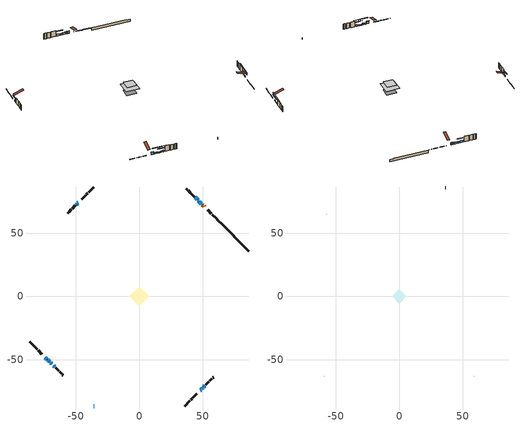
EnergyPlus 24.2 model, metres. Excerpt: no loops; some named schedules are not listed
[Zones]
conditioned space
 floor adiabatic (AdiabaticFloorConstruction): -7.82,0 0,7.82 7.82,0 0,-7.82 z3.26
 floor foundation (Slab1 construction): -5.56,0.26 -0.26,5.56 5.56,-0.26 0.26,-5.56 z-1.57
 wall outside (RimJoist1 construction): 35.81,-86.45 39.96,-82.3 / -86.45,-35.81 -82.3,-39.96 / -35.81,86.45 -39.96,82.3 / 63.58,58.69 59.42,62.84 z0.82:1.12
 wall outside (RimJoist2 construction): 40.62,-81.64 41.71,-80.55 / -81.64,-40.62 -80.55,-41.71 / -40.62,81.64 -41.71,80.55 / 58.77,63.5 57.68,64.59 z0.82:1.12
 wall outside (RimJoist3 construction): 42.37,-79.9 45.43,-76.83 / -79.9,-42.37 -76.83,-45.43 / -42.37,79.9 -45.43,76.83 / 57.02,65.25 53.95,68.31 z0.82:1.12
 wall outside (AdiabaticWallConstruction 1): 51.22,71.04 50.76,71.51 / 50.1,72.16 49.79,72.48 z0.82:2.85
 wall outside (AdiabaticWallConstruction): 49.13,73.13 47.51,74.76 z0.82:2.16; 48.17,-74.1 48.8,-73.46 / -48.17,74.1 -48.8,73.46 z0.82:1.98; -74.1,-48.17 -72.87,-49.39 z0.82:2.82; -72.22,-50.05 -71.61,-50.65 z0.82:1.67; -70.96,-51.31 -70.57,-51.7 z0.82:1.84; -35.81,-86.45 -35.4,-86.45 / 46.85,75.41 46.3,75.97 / -49.46,72.81 -49.69,72.57 z0.82:2.04; 49.46,-72.81 50.39,-71.88 / 51.04,-71.22 51.83,-70.43 / -69.91,-52.35 -69.12,-53.14 z0.82:1.33; -68.47,-53.8 -68.21,-54.06 z0.82:1.89; -67.55,-54.72 -66.77,-55.5 z0.82:2.15; 45.64,76.62 44.02,78.25 z0.82:2.34
 wall outside (Wall1 construction): 52.49,-69.78 55.03,-67.24 / -66.11,-56.15 -63.57,-58.69 / -50.35,71.91 -52.89,69.37 / 43.36,78.9 40.82,81.45 z0.82:5.7
 wall outside (Wall2 construction): 55.69,-66.58 57.33,-64.93 / -62.91,-59.35 -61.27,-61 / -53.55,68.72 -55.2,67.07 / 40.16,82.1 38.52,83.75 z0.82:5.7
 wall outside (Wall3 construction): 57.99,-64.27 58.63,-63.63 / -60.61,-61.66 -59.97,-62.3 / -55.85,66.41 -56.5,65.77 / 37.86,84.41 37.22,85.05 z0.82:5.7
 wall foundation (FoundationWall1 construction): 64.23,58.03,-1.57 64.23,58.03,0.82 84.23,38.03,0.82 84.23,38.03,0.25 86.45,35.81,0.25 86.45,35.81,-1.57
 window (WindowConstruction): 49.13,73.13 47.51,74.76 z0.82:2.16
 window (WindowConstruction 5): 48.17,-74.1 48.8,-73.46 z0.82:1.98
 window (WindowConstruction 6): -74.1,-48.17 -72.87,-49.39 z0.82:2.82
 window (WindowConstruction 7): -72.21,-50.05 -71.62,-50.65 z0.82:1.67
 window (WindowConstruction 8): -70.96,-51.31 -70.57,-51.7 z0.82:1.84
 window (WindowConstruction 10): -35.81,-86.45 -35.4,-86.45 z0.82:2.04
 window (WindowConstruction 11): 46.85,75.41 46.3,75.96 z0.82:2.04
 window (WindowConstruction 12): 49.46,-72.81 50.38,-71.88 z0.82:1.33
 window (WindowConstruction 13): 51.04,-71.22 51.83,-70.43 z0.82:1.33
 window (WindowConstruction 14): -69.91,-52.35 -69.12,-53.14 z0.82:1.33
 window (WindowConstruction 1): -48.17,74.1 -48.8,73.46 z0.82:1.98
 window (WindowConstruction 2): -68.46,-53.8 -68.21,-54.06 z0.82:1.89
 window (WindowConstruction 3): -67.55,-54.72 -66.77,-55.5 z0.82:2.15
 window (WindowConstruction 9): -49.46,72.81 -49.69,72.57 z0.82:2.04
 window (WindowConstruction 4): 45.64,76.62 44.02,78.25 z0.82:2.34
 door (Door): 51.22,71.05 50.76,71.5 z0.82:2.85
 door (Door 1): 50.1,72.16 49.79,72.48 z0.82:2.85
 ceiling adiabatic (AdiabaticFloorConstruction): 0,-7.82 7.82,0 0,7.82 -7.82,0 z3.26
attic - vented
 floor to conditioned space (Floor1 construction Reversed): -5.53,0 0,5.53 5.53,0 0,-5.53 z5.7
 wall outside (Wall4 construction): 59.29,-62.98 59.38,-62.88 / -59.31,-62.95 -59.22,-63.05 / -57.15,65.11 -57.24,65.02 / 36.56,85.71 36.47,85.8 z0.82:5.7
 roof outside (Roof1 construction): 47.51,-74.75,5.7 42.12,-69.37,8.24 40.7,-70.79,8.24 46.09,-76.17,5.7; -74.75,-47.51,5.7 -69.37,-42.12,8.24 -70.79,-40.7,8.24 -76.17,-46.09,5.7; -47.51,74.75,5.7 -42.12,69.37,8.24 -40.7,70.79,8.24 -46.09,76.17,5.7; 51.88,70.39,5.7 46.49,65,8.24 47.91,63.58,8.24 53.3,68.97,5.7
shading: 47.36,74.9 49.27,72.99 49.57,73.28 47.66,75.19 z2.36; 50.66,-71.6 46.31,-75.96 46.6,-76.25 50.95,-71.9 z4.61; -72.73,-49.54 -74.24,-48.02 -74.53,-48.32 -73.02,-49.83 z3.02; -71.47,-50.79 -72.36,-49.91 -72.65,-50.2 -71.76,-51.08 z1.87; -70.43,-51.84 -71.1,-51.16 -71.39,-51.46 -70.72,-52.13 z2.04; 53.96,-68.3 45.88,-76.39 46.17,-76.68 54.25,-68.59 z6.39; 55.41,-66.86 47.46,-74.8 47.75,-75.09 55.7,-67.15 z6.39; -65.54,-56.72 -73.49,-48.78 -73.78,-49.07 -65.84,-57.01 z6.39; -50.66,71.6 -46.31,75.96 -46.6,76.25 -50.95,71.9 z4.61; -66.35,-55.92 -70.32,-51.94 -70.62,-52.23 -66.64,-56.21 z4.52; -64.91,-57.36 -69.41,-52.86 -69.7,-53.15 -65.2,-57.65 z4.78; 42.16,80.11 47.5,74.76 47.79,75.05 42.45,80.4 z4.97
[Building]
Building 1: Terrain=Suburbs
[Site:Location]
Quebec Intl AP_QC: Latitude {deg}=46.8; Longitude {deg}=-71.38; Time Zone {hr}=-5; Elevation {m}=74; Keep Site Location Information=Yes
[Site:GroundTemperature:Shallow]
0.0108218, -2.24938, -2.43038, -1.3578, 2.94801, 7.23376, 10.9493, 13.303, 13.5029, 11.5886, 7.96783, 3.81355
[Site:WaterMainsTemperature]
Calculation Method=Schedule; Temperature Schedule=mains temperature schedule
[Material] Roughness=Rough; Thermal Absorptance=0.9
Name | Thickness {m} | Conductivity {W/m-K} | Density {kg/m3} | Specific Heat {J/kg-K} | Solar Absorptance | Visible Absorptance
asphalt or fiberglass shingles | 0.00635 | 0.162714 | 1121.4 | 1465.45 | 0.4 | 0.4
ceiling loosefill ins | 0.0846667 | 0.0480833 | 16.02 | 1046.75 | 0.7 | 0.7
ceiling stud and cavity | 0.1397 | 0.152278 | 65.682 | 1177.47 | 0.7 | 0.7
concrete 4.0 in. | 0.1016 | 1.803125 | 2242.8 | 837.4 | 0.7 | 0.7
concrete 8.0 in. | 0.2032 | 1.803125 | 2242.8 | 837.4 | 0.7 | 0.7
door material | 0.04445 | 0.0451087 | 512.64 | 1214.23 | 0.7 | 0.7
exterior vertical ins | 0.0542606 | 0.029427 | 32.04 | 1214.23 | 0.7 | 0.7
floor covering | 0.0127 | 0.0433444 | 54.468 | 1339.84 | 0.6 | 0.6
floor rigid ins; wall rigid ins 1 | 0.512978 | 0.029427 | 32.04 | 1214.23 | 0.7 | 0.7
floor stud and cavity | 0.1397 | 1.75129 | 37.0049 | 1207.88 | 0.7 | 0.7
furniture material conditioned space 1 | 0.1524 | 0.115458 | 640.8 | 1214.23 | 0.6 | 0.6
gypsum board | 0.0127 | 0.160291 | 801 | 837.4 | 0.6 | 0.6
gypsum board 1 | 0.0127 | 0.160291 | 801 | 837.4 | 0.7 | 0.7
osb sheathing 0.5 in. | 0.0127 | 0.115458 | 512.64 | 1214.23 | 0.7 | 0.7
osb sheathing 0.75 in. | 0.01905 | 0.115458 | 512.64 | 1214.23 | 0.7 | 0.7
osb sheathing 2.0 in. | 0.0508 | 0.115458 | 512.64 | 1214.23 | 0.7 | 0.7
rim joist rigid ins; wall rigid ins | 0.051816 | 0.029427 | 32.04 | 1214.23 | 0.7 | 0.7
rim joist stud and cavity | 0.0508 | 0.0406006 | 125.044 | 1163.47 | 0.6 | 0.6
rim joist stud and cavity 1 | 0.0508 | 0.0408305 | 125.044 | 1163.47 | 0.6 | 0.6
rim joist stud and cavity 2 | 0.0508 | 0.0403734 | 125.044 | 1163.47 | 0.6 | 0.6
wall stud and cavity | 0.1397 | 0.209893 | 139.0536 | 1170.24 | 0.7 | 0.7
wall stud and cavity 1 | 0.1397 | 0.213854 | 139.0536 | 1170.24 | 0.7 | 0.7
wall stud and cavity 2 | 0.1397 | 0.179096 | 139.0536 | 1170.24 | 0.7 | 0.7
wall stud and cavity 3 | 0.0889 | 6.1454 | 50.32683 | 1063.81 | 0.6 | 0.6
wall stud and cavity 4 | 0.0889 | 0.380278 | 52.3479 | 1209.89 | 0.7 | 0.7
wall stud and cavity 5 | 0.0889 | 0.391764 | 83.0341 | 1211.67 | 0.7 | 0.7
wood siding | 0.0254 | 0.102417 | 544.68 | 1172.36 | 0.4 | 0.4
wood siding 1 | 0.00254 | 0.102417 | 544.68 | 1172.36 | 0.4 | 0.4
wood siding 2; wood siding 3; wood siding 4 | 0.0254 | 0.102417 | 544.68 | 1172.36 | 0.7 | 0.7
[WindowMaterial:SimpleGlazingSystem]
Name | U-Factor {W/m2-K} | Solar Heat Gain Coefficient
WindowMaterial | 2.662982 | 0.6
WindowMaterial 1 | 2.66525 | 0.57
WindowMaterial 10 | 4.08305 | 0.67
WindowMaterial 11 | 2.67207 | 0.47
WindowMaterial 12 | 3.30914 | 0.6
WindowMaterial 2 | 2.6732 | 0.42
WindowMaterial 3 | 2.66866 | 0.52
WindowMaterial 4 | 2.66241 | 0.61
WindowMaterial 5 | 4.039897 | 0.68
WindowMaterial 6 | 2.66639 | 0.54
WindowMaterial 7 | 2.66866 | 0.5
WindowMaterial 8 | 4.42089 | 0.64
WindowMaterial 9 | 6.93965 | 0.69
[Construction]
AdiabaticFloorConstruction: floor stud and cavity, floor rigid ins, osb sheathing 0.75 in., floor covering
AdiabaticWallConstruction: wood siding 3, wall rigid ins 1, wall stud and cavity 4, gypsum board
AdiabaticWallConstruction 1: wood siding 4, wall rigid ins 1, wall stud and cavity 4, gypsum board
Door; Door 1: door material
Floor1 construction Reversed: gypsum board, ceiling stud and cavity, ceiling loosefill ins
FoundationWall1 construction: concrete 8.0 in., gypsum board 1
furniture construction conditioned space 1: furniture material conditioned space 1
PartitionWallConstruction: gypsum board, wall stud and cavity 5, gypsum board
RimJoist1 construction: wood siding 2, rim joist rigid ins, osb sheathing 2.0 in., rim joist stud and cavity
RimJoist2 construction: wood siding 2, rim joist rigid ins, osb sheathing 2.0 in., rim joist stud and cavity 1
RimJoist3 construction: wood siding 2, rim joist rigid ins, osb sheathing 2.0 in., rim joist stud and cavity 2
Roof1 construction: asphalt or fiberglass shingles
Slab1 construction: concrete 4.0 in.
Wall1 construction: wood siding, wall rigid ins, osb sheathing 0.5 in., wall stud and cavity, gypsum board
Wall2 construction: wood siding, wall rigid ins, osb sheathing 0.5 in., wall stud and cavity 1, gypsum board
Wall3 construction: wood siding, wall rigid ins, osb sheathing 0.5 in., wall stud and cavity 2, gypsum board
Wall4 construction: wood siding 1, wall stud and cavity 3
WindowConstruction: WindowMaterial
WindowConstruction 1; WindowConstruction 5: WindowMaterial 1
WindowConstruction 10: WindowMaterial 9
WindowConstruction 11: WindowMaterial 10
WindowConstruction 12: WindowMaterial 11
WindowConstruction 13; WindowConstruction 14: WindowMaterial 12
WindowConstruction 2: WindowMaterial 2
WindowConstruction 3: WindowMaterial 3
WindowConstruction 4: WindowMaterial 4
WindowConstruction 6: WindowMaterial 5
WindowConstruction 7: WindowMaterial 6
WindowConstruction 8: WindowMaterial 7
WindowConstruction 9: WindowMaterial 8
[Zone] Multiplier=1; Part of Total Floor Area=Yes
Name | Volume {m3}
attic - vented | 25.2272
conditioned space | 472.7
[Space]
Name | Zone | Volume {m3}
attic - vented 1 | attic - vented | 25.2272
conditioned space 1 | conditioned space | 472.7
[ZoneInfiltration:EffectiveLeakageArea]
infil attic - vented 1: Zone or Space=attic - vented 1; Schedule=Always On Discrete; Effective Air Leakage Area {cm2}=2259.32; Stack Coefficient=0.000515729; Wind Coefficient=1.53437e-05
[ZoneMixing]
whole house fan mix: Zone or Space=attic - vented; Schedule=Always On Continuous; Design Flow Rate Calculation Method=Flow/Zone; Design Flow Rate {m3/s}=0; Source Zone or Space=conditioned space
[SurfaceProperty:ExposedFoundationPerimeter]
Slab1: Exposed Perimeter Calculation Method=TotalExposedPerimeter; Total Exposed Perimeter {m}=31.426
[InternalMass] Zone or ZoneList=conditioned space; Space or SpaceList=conditioned space 1
Name | Construction | Surface Area {m2}
furniture mass conditioned space 1 | furniture construction conditioned space 1 | 73.5959
partition wall mass | PartitionWallConstruction | 183.99
[Lights]
interior lighting: Zone or ZoneList or Space or SpaceList=conditioned space 1; Schedule=interior lighting schedule; Design Level Calculation Method=LightingLevel; Lighting Level {W}=343.2; Return Air Fraction=0; Fraction Radiant=0.6; Fraction Visible=0.2; Fraction Replaceable=1
[People]
occupants: Zone or ZoneList or Space or SpaceList=conditioned space 1; Number of People Schedule=occupants schedule; Number of People Calculation Method=People; Number of People=3; Fraction Radiant=0.314171; Sensible Heat Fraction=0.56303; Activity Level Schedule=occupants activity schedule; Carbon Dioxide Generation Rate {m3/s-W}=0; Enable ASHRAE 55 Comfort Warnings=No; Mean Radiant Temperature Calculation Type=EnclosureAveraged
[ElectricEquipment] Zone or ZoneList or Space or SpaceList=conditioned space 1; Design Level Calculation Method=EquipmentLevel
Name | Schedule | Design Level {W} | Fraction Latent | Fraction Radiant | Fraction Lost
clothes dryer | clothes dryer schedule | 140.772 | 0.015 | 0.081 | 0.85
clothes washer | clothes washer schedule | 32.1985 | 0.03 | 0.162 | 0.7
cooking range | cooking range schedule | 215.147 | 0.08 | 0.432 | 0.2
dishwasher | dishwasher schedule | 66.8632 | 0.3 | 0.18 | 0.4
fridge | fridge schedule | 72.9452 | 0 | 0.6 | 0
mech vent bath fan 0 | mech vent bath fan 0 schedule | 50.2 | 0 | 0 | 1
mech vent house fan | mech vent house fan schedule | 19.9167 | 0 | 0 | 0.5
mech vent house fan cfis | mech vent house fan cfis schedule | 0 | 0 | 0 | 0
mech vent range fan 0 | mech vent range fan 0 schedule | 57 | 0 | 0 | 1
misc plug loads | misc plug loads schedule | 494.7 | 0.045 | 0.513 | 0.1
whole house fan | Always On Discrete | 0 | 0 | 0 | 1
[OtherEquipment] Zone or ZoneList or Space or SpaceList=conditioned space 1; Design Level Calculation Method=EquipmentLevel
Name | Fuel Type | Schedule | Design Level {W} | Fraction Latent | Fraction Radiant | Fraction Lost
clothes dryer 1 | Electricity | clothes dryer schedule | 0 | 0.015 | 0.081 | 0.85
cooking range 1 | Electricity | cooking range schedule | 0 | 0.08 | 0.432 | 0.2
general water use latent | None | general water use schedule | 62.594 | 1 | 0 | 0
general water use sensible | None | general water use schedule | -61.6891 | 0 | 0.6 | 0
mech vent house fan latent load | None | Always On Discrete | 0 | 1 | 0 | 0
mech vent house fan sensible load | None | Always On Discrete | 0 | 0 | 0 | 0
water heater energy adjustment1 | Electricity | Always On Discrete | 0.01 | 0 | 0 | 1
[ZoneInfiltration:DesignFlowRate] Zone or ZoneList or Space or SpaceList=conditioned space 1; Schedule=Always On Discrete; Design Flow Rate Calculation Method=Flow/Zone; Design Flow Rate {m3/s}=0
infil flow; natural vent flow; whole house fan flow
[Foundation:Kiva]
Foundation Kiva 1: Initial Indoor Air Temperature {C}=18; Wall Height Above Grade {m}=0.820003; Wall Depth Below Slab {m}=0.2032; Custom Block Material Name 1=exterior vertical ins; Custom Block Depth 1 {m}=2.39; Custom Block X Position 1 {m}=0.2159; Custom Block Z Position 1 {m}=0
[Foundation:Kiva:Settings]
Soil Conductivity {W/m-K}=0.849921; Soil Density {kg/m3}=1842.3; Soil Specific Heat {J/kg-K}=418.7; Ground Solar Absorptivity=0.9; Ground Thermal Absorptivity=0.9; Ground Surface Roughness {m}=0.03; Far-Field Width {m}=40; Deep-Ground Boundary Condition=ZeroFlux; Deep-Ground Depth {m}=40; Minimum Cell Dimension {m}=0.2; Maximum Cell Growth Coefficient=3; Simulation Timestep=Timestep
[Exterior:Lights]
exterior lighting: Schedule=exterior lighting schedule; Design Level {W}=75.6
[Schedule:Constant]
Name | Hourly Value
Always On Continuous; mech vent house fan schedule; mech vent house fan cfis schedule; Always On Discrete | 1
occupants activity schedule | 117.228
fridge schedule | 0
[Schedule:Week:Daily]
interior lighting schedule Week Rule - Jan1-Jan27: interior lighting schedule day, interior lighting schedule day, interior lighting schedule day, interior lighting schedule day, interior lighting schedule day, interior lighting schedule day, interior lighting schedule day, interior lighting schedule default day, interior lighting schedule default day, interior lighting schedule default day, interior lighting schedule default day, interior lighting schedule default day
interior lighting schedule Week Rule - Jan28-Feb3: interior lighting schedule day, interior lighting schedule day, interior lighting schedule day, interior lighting schedule day, interior lighting schedule day 1, interior lighting schedule day 1, interior lighting schedule day 1, interior lighting schedule default day, interior lighting schedule default day, interior lighting schedule default day, interior lighting schedule default day, interior lighting schedule default day
interior lighting schedule Week Rule - Feb4-Feb24: interior lighting schedule day 1, interior lighting schedule day 1, interior lighting schedule day 1, interior lighting schedule day 1, interior lighting schedule day 1, interior lighting schedule day 1, interior lighting schedule day 1, interior lighting schedule default day, interior lighting schedule default day, interior lighting schedule default day, interior lighting schedule default day, interior lighting schedule default day
interior lighting schedule Week Rule - Feb25-Mar3: interior lighting schedule day 1, interior lighting schedule day 1, interior lighting schedule day 1, interior lighting schedule day 1, interior lighting schedule day 2, interior lighting schedule day 2, interior lighting schedule day 2, interior lighting schedule default day, interior lighting schedule default day, interior lighting schedule default day, interior lighting schedule default day, interior lighting schedule default day
interior lighting schedule Week Rule - Mar4-Mar31: interior lighting schedule day 2, interior lighting schedule day 2, interior lighting schedule day 2, interior lighting schedule day 2, interior lighting schedule day 2, interior lighting schedule day 2, interior lighting schedule day 2, interior lighting schedule default day, interior lighting schedule default day, interior lighting schedule default day, interior lighting schedule default day, interior lighting schedule default day
interior lighting schedule Week Rule - Apr1-Apr28: interior lighting schedule day 3, interior lighting schedule day 3, interior lighting schedule day 3, interior lighting schedule day 3, interior lighting schedule day 3, interior lighting schedule day 3, interior lighting schedule day 3, interior lighting schedule default day, interior lighting schedule default day, interior lighting schedule default day, interior lighting schedule default day, interior lighting schedule default day
interior lighting schedule Week Rule - Apr29-May5: interior lighting schedule day 3, interior lighting schedule day 3, interior lighting schedule day 4, interior lighting schedule day 4, interior lighting schedule day 4, interior lighting schedule day 4, interior lighting schedule day 4, interior lighting schedule default day, interior lighting schedule default day, interior lighting schedule default day, interior lighting schedule default day, interior lighting schedule default day
interior lighting schedule Week Rule - May6-May26: interior lighting schedule day 4, interior lighting schedule day 4, interior lighting schedule day 4, interior lighting schedule day 4, interior lighting schedule day 4, interior lighting schedule day 4, interior lighting schedule day 4, interior lighting schedule default day, interior lighting schedule default day, interior lighting schedule default day, interior lighting schedule default day, interior lighting schedule default day
interior lighting schedule Week Rule - May27-Jun2: interior lighting schedule day 4, interior lighting schedule day 4, interior lighting schedule day 4, interior lighting schedule day 4, interior lighting schedule day 4, interior lighting schedule day 5, interior lighting schedule day 5, interior lighting schedule default day, interior lighting schedule default day, interior lighting schedule default day, interior lighting schedule default day, interior lighting schedule default day
interior lighting schedule Week Rule - Jun3-Jun30: interior lighting schedule day 5, interior lighting schedule day 5, interior lighting schedule day 5, interior lighting schedule day 5, interior lighting schedule day 5, interior lighting schedule day 5, interior lighting schedule day 5, interior lighting schedule default day, interior lighting schedule default day, interior lighting schedule default day, interior lighting schedule default day, interior lighting schedule default day
interior lighting schedule Week Rule - Jul1-Jul28: interior lighting schedule day 6, interior lighting schedule day 6, interior lighting schedule day 6, interior lighting schedule day 6, interior lighting schedule day 6, interior lighting schedule day 6, interior lighting schedule day 6, interior lighting schedule default day, interior lighting schedule default day, interior lighting schedule default day, interior lighting schedule default day, interior lighting schedule default day
interior lighting schedule Week Rule - Jul29-Aug4: interior lighting schedule day 6, interior lighting schedule day 6, interior lighting schedule day 6, interior lighting schedule day 7, interior lighting schedule day 7, interior lighting schedule day 7, interior lighting schedule day 7, interior lighting schedule default day, interior lighting schedule default day, interior lighting schedule default day, interior lighting schedule default day, interior lighting schedule default day
interior lighting schedule Week Rule - Aug5-Aug25: interior lighting schedule day 7, interior lighting schedule day 7, interior lighting schedule day 7, interior lighting schedule day 7, interior lighting schedule day 7, interior lighting schedule day 7, interior lighting schedule day 7, interior lighting schedule default day, interior lighting schedule default day, interior lighting schedule default day, interior lighting schedule default day, interior lighting schedule default day
interior lighting schedule Week Rule - Aug26-Sep1: interior lighting schedule day 7, interior lighting schedule day 7, interior lighting schedule day 7, interior lighting schedule day 7, interior lighting schedule day 7, interior lighting schedule day 7, interior lighting schedule day 8, interior lighting schedule default day, interior lighting schedule default day, interior lighting schedule default day, interior lighting schedule default day, interior lighting schedule default day
interior lighting schedule Week Rule - Sep2-Sep29: interior lighting schedule day 8, interior lighting schedule day 8, interior lighting schedule day 8, interior lighting schedule day 8, interior lighting schedule day 8, interior lighting schedule day 8, interior lighting schedule day 8, interior lighting schedule default day, interior lighting schedule default day, interior lighting schedule default day, interior lighting schedule default day, interior lighting schedule default day
interior lighting schedule Week Rule - Sep30-Oct6: interior lighting schedule day 8, interior lighting schedule day 9, interior lighting schedule day 9, interior lighting schedule day 9, interior lighting schedule day 9, interior lighting schedule day 9, interior lighting schedule day 9, interior lighting schedule default day, interior lighting schedule default day, interior lighting schedule default day, interior lighting schedule default day, interior lighting schedule default day
interior lighting schedule Week Rule - Oct7-Oct27: interior lighting schedule day 9, interior lighting schedule day 9, interior lighting schedule day 9, interior lighting schedule day 9, interior lighting schedule day 9, interior lighting schedule day 9, interior lighting schedule day 9, interior lighting schedule default day, interior lighting schedule default day, interior lighting schedule default day, interior lighting schedule default day, interior lighting schedule default day
interior lighting schedule Week Rule - Oct28-Nov3: interior lighting schedule day 9, interior lighting schedule day 9, interior lighting schedule day 9, interior lighting schedule day 9, interior lighting schedule day 10, interior lighting schedule day 10, interior lighting schedule day 10, interior lighting schedule default day, interior lighting schedule default day, interior lighting schedule default day, interior lighting schedule default day, interior lighting schedule default day
interior lighting schedule Week Rule - Nov4-Nov24: interior lighting schedule day 10, interior lighting schedule day 10, interior lighting schedule day 10, interior lighting schedule day 10, interior lighting schedule day 10, interior lighting schedule day 10, interior lighting schedule day 10, interior lighting schedule default day, interior lighting schedule default day, interior lighting schedule default day, interior lighting schedule default day, interior lighting schedule default day
interior lighting schedule Week Rule - Nov25-Dec1: interior lighting schedule day 10, interior lighting schedule day 10, interior lighting schedule day 10, interior lighting schedule day 10, interior lighting schedule day 10, interior lighting schedule day 10, interior lighting schedule day 11, interior lighting schedule default day, interior lighting schedule default day, interior lighting schedule default day, interior lighting schedule default day, interior lighting schedule default day
interior lighting schedule Week Rule - Dec2-Dec31: interior lighting schedule day 11, interior lighting schedule day 11, interior lighting schedule day 11, interior lighting schedule day 11, interior lighting schedule day 11, interior lighting schedule day 11, interior lighting schedule day 11, interior lighting schedule default day, interior lighting schedule default day, interior lighting schedule default day, interior lighting schedule default day, interior lighting schedule default day
occupants schedule Week Rule - Jan1-Dec31: occupants schedule day, occupants schedule day, occupants schedule day, occupants schedule day, occupants schedule day, occupants schedule day, occupants schedule day, occupants schedule default day, occupants schedule default day, occupants schedule default day, occupants schedule default day, occupants schedule default day
clothes dryer schedule Week Rule - Jan1-Dec31: clothes dryer schedule day, clothes dryer schedule day, clothes dryer schedule day, clothes dryer schedule day, clothes dryer schedule day, clothes dryer schedule day, clothes dryer schedule day, clothes dryer schedule default day, clothes dryer schedule default day, clothes dryer schedule default day, clothes dryer schedule default day, clothes dryer schedule default day
clothes washer schedule Week Rule - Jan1-Dec31: clothes washer schedule day, clothes washer schedule day, clothes washer schedule day, clothes washer schedule day, clothes washer schedule day, clothes washer schedule day, clothes washer schedule day, clothes washer schedule default day, clothes washer schedule default day, clothes washer schedule default day, clothes washer schedule default day, clothes washer schedule default day
cooking range schedule Week Rule - Jan1-Dec31: cooking range schedule day, cooking range schedule day, cooking range schedule day, cooking range schedule day, cooking range schedule day, cooking range schedule day, cooking range schedule day, cooking range schedule default day, cooking range schedule default day, cooking range schedule default day, cooking range schedule default day, cooking range schedule default day
dishwasher schedule Week Rule - Jan1-Dec31: dishwasher schedule day, dishwasher schedule day, dishwasher schedule day, dishwasher schedule day, dishwasher schedule day, dishwasher schedule day, dishwasher schedule day, dishwasher schedule default day, dishwasher schedule default day, dishwasher schedule default day, dishwasher schedule default day, dishwasher schedule default day
mech vent bath fan 0 schedule Week Rule - Jan1-Dec31: mech vent bath fan 0 schedule day, mech vent bath fan 0 schedule day, mech vent bath fan 0 schedule day, mech vent bath fan 0 schedule day, mech vent bath fan 0 schedule day, mech vent bath fan 0 schedule day, mech vent bath fan 0 schedule day, mech vent bath fan 0 schedule default day, mech vent bath fan 0 schedule default day, mech vent bath fan 0 schedule default day, mech vent bath fan 0 schedule default day, mech vent bath fan 0 schedule default day
mech vent range fan 0 schedule Week Rule - Jan1-Dec31: mech vent range fan 0 schedule day, mech vent range fan 0 schedule day, mech vent range fan 0 schedule day, mech vent range fan 0 schedule day, mech vent range fan 0 schedule day, mech vent range fan 0 schedule day, mech vent range fan 0 schedule day, mech vent range fan 0 schedule default day, mech vent range fan 0 schedule default day, mech vent range fan 0 schedule default day, mech vent range fan 0 schedule default day, mech vent range fan 0 schedule default day
misc plug loads schedule Week Rule - Jan1-Dec31: misc plug loads schedule day, misc plug loads schedule day, misc plug loads schedule day, misc plug loads schedule day, misc plug loads schedule day, misc plug loads schedule day, misc plug loads schedule day, misc plug loads schedule default day, misc plug loads schedule default day, misc plug loads schedule default day, misc plug loads schedule default day, misc plug loads schedule default day
general water use schedule Week Rule - Jan1-Dec31: general water use schedule day, general water use schedule day, general water use schedule day, general water use schedule day, general water use schedule day, general water use schedule day, general water use schedule day, general water use schedule default day, general water use schedule default day, general water use schedule default day, general water use schedule default day, general water use schedule default day
exterior lighting schedule Week Rule - Jan1-Jan27: exterior lighting schedule day, exterior lighting schedule day, exterior lighting schedule day, exterior lighting schedule day, exterior lighting schedule day, exterior lighting schedule day, exterior lighting schedule day, exterior lighting schedule default day, exterior lighting schedule default day, exterior lighting schedule default day, exterior lighting schedule default day, exterior lighting schedule default day
exterior lighting schedule Week Rule - Jan28-Feb3: exterior lighting schedule day, exterior lighting schedule day, exterior lighting schedule day, exterior lighting schedule day, exterior lighting schedule day 1, exterior lighting schedule day 1, exterior lighting schedule day 1, exterior lighting schedule default day, exterior lighting schedule default day, exterior lighting schedule default day, exterior lighting schedule default day, exterior lighting schedule default day
exterior lighting schedule Week Rule - Feb4-Feb24: exterior lighting schedule day 1, exterior lighting schedule day 1, exterior lighting schedule day 1, exterior lighting schedule day 1, exterior lighting schedule day 1, exterior lighting schedule day 1, exterior lighting schedule day 1, exterior lighting schedule default day, exterior lighting schedule default day, exterior lighting schedule default day, exterior lighting schedule default day, exterior lighting schedule default day
exterior lighting schedule Week Rule - Feb25-Mar3: exterior lighting schedule day 1, exterior lighting schedule day 1, exterior lighting schedule day 1, exterior lighting schedule day 1, exterior lighting schedule day 2, exterior lighting schedule day 2, exterior lighting schedule day 2, exterior lighting schedule default day, exterior lighting schedule default day, exterior lighting schedule default day, exterior lighting schedule default day, exterior lighting schedule default day
exterior lighting schedule Week Rule - Mar4-Mar31: exterior lighting schedule day 2, exterior lighting schedule day 2, exterior lighting schedule day 2, exterior lighting schedule day 2, exterior lighting schedule day 2, exterior lighting schedule day 2, exterior lighting schedule day 2, exterior lighting schedule default day, exterior lighting schedule default day, exterior lighting schedule default day, exterior lighting schedule default day, exterior lighting schedule default day
exterior lighting schedule Week Rule - Apr1-Apr28: exterior lighting schedule day 3, exterior lighting schedule day 3, exterior lighting schedule day 3, exterior lighting schedule day 3, exterior lighting schedule day 3, exterior lighting schedule day 3, exterior lighting schedule day 3, exterior lighting schedule default day, exterior lighting schedule default day, exterior lighting schedule default day, exterior lighting schedule default day, exterior lighting schedule default day
exterior lighting schedule Week Rule - Apr29-May5: exterior lighting schedule day 3, exterior lighting schedule day 3, exterior lighting schedule day 4, exterior lighting schedule day 4, exterior lighting schedule day 4, exterior lighting schedule day 4, exterior lighting schedule day 4, exterior lighting schedule default day, exterior lighting schedule default day, exterior lighting schedule default day, exterior lighting schedule default day, exterior lighting schedule default day
exterior lighting schedule Week Rule - May6-May26: exterior lighting schedule day 4, exterior lighting schedule day 4, exterior lighting schedule day 4, exterior lighting schedule day 4, exterior lighting schedule day 4, exterior lighting schedule day 4, exterior lighting schedule day 4, exterior lighting schedule default day, exterior lighting schedule default day, exterior lighting schedule default day, exterior lighting schedule default day, exterior lighting schedule default day
exterior lighting schedule Week Rule - May27-Jun2: exterior lighting schedule day 4, exterior lighting schedule day 4, exterior lighting schedule day 4, exterior lighting schedule day 4, exterior lighting schedule day 4, exterior lighting schedule day 5, exterior lighting schedule day 5, exterior lighting schedule default day, exterior lighting schedule default day, exterior lighting schedule default day, exterior lighting schedule default day, exterior lighting schedule default day
exterior lighting schedule Week Rule - Jun3-Jun30: exterior lighting schedule day 5, exterior lighting schedule day 5, exterior lighting schedule day 5, exterior lighting schedule day 5, exterior lighting schedule day 5, exterior lighting schedule day 5, exterior lighting schedule day 5, exterior lighting schedule default day, exterior lighting schedule default day, exterior lighting schedule default day, exterior lighting schedule default day, exterior lighting schedule default day
exterior lighting schedule Week Rule - Jul1-Jul28: exterior lighting schedule day 6, exterior lighting schedule day 6, exterior lighting schedule day 6, exterior lighting schedule day 6, exterior lighting schedule day 6, exterior lighting schedule day 6, exterior lighting schedule day 6, exterior lighting schedule default day, exterior lighting schedule default day, exterior lighting schedule default day, exterior lighting schedule default day, exterior lighting schedule default day
exterior lighting schedule Week Rule - Jul29-Aug4: exterior lighting schedule day 6, exterior lighting schedule day 6, exterior lighting schedule day 6, exterior lighting schedule day 7, exterior lighting schedule day 7, exterior lighting schedule day 7, exterior lighting schedule day 7, exterior lighting schedule default day, exterior lighting schedule default day, exterior lighting schedule default day, exterior lighting schedule default day, exterior lighting schedule default day
exterior lighting schedule Week Rule - Aug5-Aug25: exterior lighting schedule day 7, exterior lighting schedule day 7, exterior lighting schedule day 7, exterior lighting schedule day 7, exterior lighting schedule day 7, exterior lighting schedule day 7, exterior lighting schedule day 7, exterior lighting schedule default day, exterior lighting schedule default day, exterior lighting schedule default day, exterior lighting schedule default day, exterior lighting schedule default day
exterior lighting schedule Week Rule - Aug26-Sep1: exterior lighting schedule day 7, exterior lighting schedule day 7, exterior lighting schedule day 7, exterior lighting schedule day 7, exterior lighting schedule day 7, exterior lighting schedule day 7, exterior lighting schedule day 8, exterior lighting schedule default day, exterior lighting schedule default day, exterior lighting schedule default day, exterior lighting schedule default day, exterior lighting schedule default day
[Schedule:Year]
interior lighting schedule: interior lighting schedule Week Rule - Jan1-Jan27, 1, 1, 1, 27, interior lighting schedule Week Rule - Jan28-Feb3, 1, 28, 2, 3, interior lighting schedule Week Rule - Feb4-Feb24, 2, 4, 2, 24, interior lighting schedule Week Rule - Feb25-Mar3, 2, 25, 3, 3, interior lighting schedule Week Rule - Mar4-Mar31, 3, 4, 3, 31, interior lighting schedule Week Rule - Apr1-Apr28, 4, 1, 4, 28, interior lighting schedule Week Rule - Apr29-May5, 4, 29, 5, 5, interior lighting schedule Week Rule - May6-May26, 5, 6, 5, 26, interior lighting schedule Week Rule - May27-Jun2, 5, 27, 6, 2, interior lighting schedule Week Rule - Jun3-Jun30, 6, 3, 6, 30, interior lighting schedule Week Rule - Jul1-Jul28, 7, 1, 7, 28, interior lighting schedule Week Rule - Jul29-Aug4, 7, 29, 8, 4, interior lighting schedule Week Rule - Aug5-Aug25, 8, 5, 8, 25, interior lighting schedule Week Rule - Aug26-Sep1, 8, 26, 9, 1, interior lighting schedule Week Rule - Sep2-Sep29, 9, 2, 9, 29, interior lighting schedule Week Rule - Sep30-Oct6, 9, 30, 10, 6, interior lighting schedule Week Rule - Oct7-Oct27, 10, 7, 10, 27, interior lighting schedule Week Rule - Oct28-Nov3, 10, 28, 11, 3, interior lighting schedule Week Rule - Nov4-Nov24, 11, 4, 11, 24, interior lighting schedule Week Rule - Nov25-Dec1, 11, 25, 12, 1, interior lighting schedule Week Rule - Dec2-Dec31, 12, 2, 12, 31
occupants schedule: occupants schedule Week Rule - Jan1-Dec31, 1, 1, 12, 31
clothes dryer schedule: clothes dryer schedule Week Rule - Jan1-Dec31, 1, 1, 12, 31
clothes washer schedule: clothes washer schedule Week Rule - Jan1-Dec31, 1, 1, 12, 31
cooking range schedule: cooking range schedule Week Rule - Jan1-Dec31, 1, 1, 12, 31
dishwasher schedule: dishwasher schedule Week Rule - Jan1-Dec31, 1, 1, 12, 31
mech vent bath fan 0 schedule: mech vent bath fan 0 schedule Week Rule - Jan1-Dec31, 1, 1, 12, 31
mech vent range fan 0 schedule: mech vent range fan 0 schedule Week Rule - Jan1-Dec31, 1, 1, 12, 31
misc plug loads schedule: misc plug loads schedule Week Rule - Jan1-Dec31, 1, 1, 12, 31
general water use schedule: general water use schedule Week Rule - Jan1-Dec31, 1, 1, 12, 31
exterior lighting schedule: exterior lighting schedule Week Rule - Jan1-Jan27, 1, 1, 1, 27, exterior lighting schedule Week Rule - Jan28-Feb3, 1, 28, 2, 3, exterior lighting schedule Week Rule - Feb4-Feb24, 2, 4, 2, 24, exterior lighting schedule Week Rule - Feb25-Mar3, 2, 25, 3, 3, exterior lighting schedule Week Rule - Mar4-Mar31, 3, 4, 3, 31, exterior lighting schedule Week Rule - Apr1-Apr28, 4, 1, 4, 28, exterior lighting schedule Week Rule - Apr29-May5, 4, 29, 5, 5, exterior lighting schedule Week Rule - May6-May26, 5, 6, 5, 26, exterior lighting schedule Week Rule - May27-Jun2, 5, 27, 6, 2, exterior lighting schedule Week Rule - Jun3-Jun30, 6, 3, 6, 30, exterior lighting schedule Week Rule - Jul1-Jul28, 7, 1, 7, 28, exterior lighting schedule Week Rule - Jul29-Aug4, 7, 29, 8, 4, exterior lighting schedule Week Rule - Aug5-Aug25, 8, 5, 8, 25, exterior lighting schedule Week Rule - Aug26-Sep1, 8, 26, 9, 1, exterior lighting schedule Week Rule - Sep2-Sep29, 9, 2, 9, 29, exterior lighting schedule Week Rule - Sep30-Oct6, 9, 30, 10, 6, exterior lighting schedule Week Rule - Oct7-Oct27, 10, 7, 10, 27, exterior lighting schedule Week Rule - Oct28-Nov3, 10, 28, 11, 3, exterior lighting schedule Week Rule - Nov4-Nov24, 11, 4, 11, 24, exterior lighting schedule Week Rule - Nov25-Dec1, 11, 25, 12, 1, exterior lighting schedule Week Rule - Dec2-Dec31, 12, 2, 12, 31
[Schedule:Compact]
mains temperature schedule: Through: 01/01, For: AllDays, Until: 24:00, 5.175, Through: 01/02, For: AllDays, Until: 24:00, 5.10167, Through: 01/03, For: AllDays, Until: 24:00, 5.02889, Through: 01/04, For: AllDays, Until: 24:00, 4.95778, Through: 01/05, For: AllDays, Until: 24:00, 4.88778, Through: 01/06, For: AllDays, Until: 24:00, 4.81833, Through: 01/07, For: AllDays, Until: 24:00, 4.75056, Through: 01/08, For: AllDays, Until: 24:00, 4.68389, Through: 01/09, For: AllDays, Until: 24:00, 4.61833, Through: 01/10, For: AllDays, Until: 24:00, 4.55389, Through: 01/11, For: AllDays, Until: 24:00, 4.49056, Through: 01/12, For: AllDays, Until: 24:00, 4.42889, Through: 01/13, For: AllDays, Until: 24:00, 4.36778, Through: 01/14, For: AllDays, Until: 24:00, 4.30889, Through: 01/15, For: AllDays, Until: 24:00, 4.25056, Through: 01/16, For: AllDays, Until: 24:00, 4.19389, Through: 01/17, For: AllDays, Until: 24:00, 4.13833, Through: 01/18, For: AllDays, Until: 24:00, 4.08444, Through: 01/19, For: AllDays, Until: 24:00, 4.03167, Through: 01/20, For: AllDays, Until: 24:00, 3.98056, Through: 01/21, For: AllDays, Until: 24:00, 3.93056, Through: 01/22, For: AllDays, Until: 24:00, 3.88222, Through: 01/23, For: AllDays, Until: 24:00, 3.835, Through: 01/24, For: AllDays, Until: 24:00, 3.78944, Through: 01/25, For: AllDays, Until: 24:00, 3.74556, Through: 01/26, For: AllDays, Until: 24:00, 3.70278, Through: 01/27, For: AllDays, Until: 24:00, 3.66167, Through: 01/28, For: AllDays, Until: 24:00, 3.62167, Through: 01/29, For: AllDays, Until: 24:00, 3.58389, Through: 01/30, For: AllDays, Until: 24:00, 3.54722, Through: 01/31, For: AllDays, Until: 24:00, 3.51167, Through: 02/01, For: AllDays, Until: 24:00, 3.47833, Through: 02/02, For: AllDays, Until: 24:00, 3.44611, Through: 02/03, For: AllDays, Until: 24:00, 3.41556, Through: 02/04, For: AllDays, Until: 24:00, 3.38667, Through: 02/05, For: AllDays, Until: 24:00, 3.35944, Through: 02/06, For: AllDays, Until: 24:00, 3.33389, Through: 02/07, For: AllDays, Until: 24:00, 3.30944, Through: 02/08, For: AllDays, Until: 24:00, 3.28667, Through: 02/09, For: AllDays, Until: 24:00, 3.26611, Through: 02/10, For: AllDays, Until: 24:00, 3.24667, Through: 02/11, For: AllDays, Until: 24:00, 3.22889, Through: 02/12, For: AllDays, Until: 24:00, 3.21278, Through: 02/13, For: AllDays, Until: 24:00, 3.19833, Through: 02/14, For: AllDays, Until: 24:00, 3.18556, Through: 02/15, For: AllDays, Until: 24:00, 3.17389, Through: 02/16, For: AllDays, Until: 24:00, 3.16444, Through: 02/17, For: AllDays, Until: 24:00, 3.15667, Through: 02/18, For: AllDays, Until: 24:00, 3.15056, Through: 02/19, For: AllDays, Until: 24:00, 3.14556, Through: 02/20, For: AllDays, Until: 24:00, 3.14278, Through: 02/21, For: AllDays, Until: 24:00, 3.14111, Through: 02/22, For: AllDays, Until: 24:00, 3.14167, Through: 02/23, For: AllDays, Until: 24:00, 3.14333, Through: 02/24, For: AllDays, Until: 24:00, 3.14722, Through: 02/25, For: AllDays, Until: 24:00, 3.15222, Through: 02/26, For: AllDays, Until: 24:00, 3.15944, Through: 02/27, For: AllDays, Until: 24:00, 3.16778, Through: 02/28, For: AllDays, Until: 24:00, 3.17778, Through: 03/01, For: AllDays, Until: 24:00, 3.18944, Through: 03/02, For: AllDays, Until: 24:00, 3.20333, Through: 03/03, For: AllDays, Until: 24:00, 3.21833, Through: 03/04, For: AllDays, Until: 24:00, 3.235, Through: 03/05, For: AllDays, Until: 24:00, 3.25333, Through: 03/06, For: AllDays, Until: 24:00, 3.27333, Through: 03/07, For: AllDays, Until: 24:00, 3.29444, Through: 03/08, For: AllDays, Until: 24:00, 3.31778, Through: 03/09, For: AllDays, Until: 24:00, 3.34222, Through: 03/10, For: AllDays, Until: 24:00, 3.36889, Through: 03/11, For: AllDays, Until: 24:00, 3.39667, Through: 03/12, For: AllDays, Until: 24:00, 3.42611, Through: 03/13, For: AllDays, Until: 24:00, 3.45722, Through: 03/14, For: AllDays, Until: 24:00, 3.49, Through: 03/15, For: AllDays, Until: 24:00, 3.52389, Through: 03/16, For: AllDays, Until: 24:00, 3.55944, Through: 03/17, For: AllDays, Until: 24:00, 3.59667, Through: 03/18, For: AllDays, Until: 24:00, 3.63556, Through: 03/19, For: AllDays, Until: 24:00, 3.67556, Through: 03/20, For: AllDays, Until: 24:00, 3.71722, Through: 03/21, For: AllDays, Until: 24:00, 3.76056, Through: 03/22, For: AllDays, Until: 24:00, 3.80556, Through: 03/23, For: AllDays, Until: 24:00, 3.85111, Through: 03/24, For: AllDays, Until: 24:00, 3.89889, Through: 03/25, For: AllDays, Until: 24:00, 3.94778, Through: 03/26, For: AllDays, Until: 24:00, 3.99833, Through: 03/27, For: AllDays, Until: 24:00, 4.05, Through: 03/28, For: AllDays, Until: 24:00, 4.10333, Through: 03/29, For: AllDays, Until: 24:00, 4.15778, Through: 03/30, For: AllDays, Until: 24:00, 4.21333, Through: 03/31, For: AllDays, Until: 24:00, 4.27056, Through: 04/01, For: AllDays, Until: 24:00, 4.32944, Through: 04/02, For: AllDays, Until: 24:00, 4.38889, Through: 04/03, For: AllDays, Until: 24:00, 4.45, Through: 04/04, For: AllDays, Until: 24:00, 4.51222, Through: 04/05, For: AllDays, Until: 24:00, 4.57611, Through: 04/06, For: AllDays, Until: 24:00, 4.64056, Through: 04/07, For: AllDays, Until: 24:00, 4.70667, Through: 04/08, For: AllDays, Until: 24:00, 4.77389, Through: 04/09, For: AllDays, Until: 24:00, 4.84222, Through: 04/10, For: AllDays, Until: 24:00, 4.91167, Through: 04/11, For: AllDays, Until: 24:00, 4.98278, Through: 04/12, For: AllDays, Until: 24:00, 5.05444, Through: 04/13, For: AllDays, Until: 24:00, 5.12722, Through: 04/14, For: AllDays, Until: 24:00, 5.20111, Through: 04/15, For: AllDays, Until: 24:00, 5.27611, Through: 04/16, For: AllDays, Until: 24:00, 5.35167, Through: 04/17, For: AllDays, Until: 24:00, 5.42889, Through: 04/18, For: AllDays, Until: 24:00, 5.50667, Through: 04/19, For: AllDays, Until: 24:00, 5.58556, Through: 04/20, For: AllDays, Until: 24:00, 5.665, Through: 04/21, For: AllDays, Until: 24:00, 5.74611, Through: 04/22, For: AllDays, Until: 24:00, 5.82722, Through: 04/23, For: AllDays, Until: 24:00, 5.91, Through: 04/24, For: AllDays, Until: 24:00, 5.99278, Through: 04/25, For: AllDays, Until: 24:00, 6.07722, Through: 04/26, For: AllDays, Until: 24:00, 6.16167, Through: 04/27, For: AllDays, Until: 24:00, 6.24722, Through: 04/28, For: AllDays, Until: 24:00, 6.33389, Through: 04/29, For: AllDays, Until: 24:00, 6.42056, Through: 04/30, For: AllDays, Until: 24:00, 6.50833, Through: 05/01, For: AllDays, Until: 24:00, 6.59667, Through: 05/02, For: AllDays, Until: 24:00, 6.68556, Through: 05/03, For: AllDays, Until: 24:00, 6.775, Through: 05/04, For: AllDays, Until: 24:00, 6.86556, Through: 05/05, For: AllDays, Until: 24:00, 6.95611, Through: 05/06, For: AllDays, Until: 24:00, 7.04722, Through: 05/07, For: AllDays, Until: 24:00, 7.13889, Through: 05/08, For: AllDays, Until: 24:00, 7.23111, Through: 05/09, For: AllDays, Until: 24:00, 7.32333, Through: 05/10, For: AllDays, Until: 24:00, 7.41667, Through: 05/11, For: AllDays, Until: 24:00, 7.51, Through: 05/12, For: AllDays, Until: 24:00, 7.60389, Through: 05/13, For: AllDays, Until: 24:00, 7.69778, Through: 05/14, For: AllDays, Until: 24:00, 7.79222, Through: 05/15, For: AllDays, Until: 24:00, 7.88667, Through: 05/16, For: AllDays, Until: 24:00, 7.98167, Through: 05/17, For: AllDays, Until: 24:00, 8.07667, Through: 05/18, For: AllDays, Until: 24:00, 8.17167, Through: 05/19, For: AllDays, Until: 24:00, 8.26722, Through: 05/20, For: AllDays, Until: 24:00, 8.36278, Through: 05/21, For: AllDays, Until: 24:00, 8.45833, Through: 05/22, For: AllDays, Until: 24:00, 8.55444, Through: 05/23, For: AllDays, Until: 24:00, 8.65, Through: 05/24, For: AllDays, Until: 24:00, 8.74611, Through: 05/25, For: AllDays, Until: 24:00, 8.84167, Through: 05/26, For: AllDays, Until: 24:00, 8.93722, Through: 05/27, For: AllDays, Until: 24:00, 9.03333, Through: 05/28, For: AllDays, Until: 24:00, 9.12889, Through: 05/29, For: AllDays, Until: 24:00, 9.22389, Through: 05/30, For: AllDays, Until: 24:00, 9.31944, Through: 05/31, For: AllDays, Until: 24:00, 9.41444, Through: 06/01, For: AllDays, Until: 24:00, 9.50944, Through: 06/02, For: AllDays, Until: 24:00, 9.60389, Through: 06/03, For: AllDays, Until: 24:00, 9.69833, Through: 06/04, For: AllDays, Until: 24:00, 9.79278, Through: 06/05, For: AllDays, Until: 24:00, 9.88667, Through: 06/06, For: AllDays, Until: 24:00, 9.98, Through: 06/07, For: AllDays, Until: 24:00, 10.0728, Through: 06/08, For: AllDays, Until: 24:00, 10.1656, Through: 06/09, For: AllDays, Until: 24:00, 10.2578, Through: 06/10, For: AllDays, Until: 24:00, 10.3494, Through: 06/11, For: AllDays, Until: 24:00, 10.4411, Through: 06/12, For: AllDays, Until: 24:00, 10.5317, Through: 06/13, For: AllDays, Until: 24:00, 10.6222, Through: 06/14, For: AllDays, Until: 24:00, 10.7117, Through: 06/15, For: AllDays, Until: 24:00, 10.8006, Through: 06/16, For: AllDays, Until: 24:00, 10.8889, Through: 06/17, For: AllDays, Until: 24:00, 10.9772, Through: 06/18, For: AllDays, Until: 24:00, 11.0639, Through: 06/19, For: AllDays, Until: 24:00, 11.1506, Through: 06/20, For: AllDays, Until: 24:00, 11.2361, Through: 06/21, For: AllDays, Until: 24:00, 11.3211, Through: 06/22, For: AllDays, Until: 24:00, 11.4056, Through: 06/23, For: AllDays, Until: 24:00, 11.4889, Through: 06/24, For: AllDays, Until: 24:00, 11.5711, Through: 06/25, For: AllDays, Until: 24:00, 11.6533, Through: 06/26, For: AllDays, Until: 24:00, 11.7339, Through: 06/27, For: AllDays, Until: 24:00, 11.8139, Through: 06/28, For: AllDays, Until: 24:00, 11.8928, Through: 06/29, For: AllDays, Until: 24:00, 11.9711, Through: 06/30, For: AllDays, Until: 24:00, 12.0483, Through: 07/01, For: AllDays, Until: 24:00, 12.1244, Through: 07/02, For: AllDays, Until: 24:00, 12.1994, Through: 07/03, For: AllDays, Until: 24:00, 12.2733, Through: 07/04, For: AllDays, Until: 24:00, 12.3467, Through: 07/05, For: AllDays, Until: 24:00, 12.4183, Through: 07/06, For: AllDays, Until: 24:00, 12.4894, Through: 07/07, For: AllDays, Until: 24:00, 12.5589, Through: 07/08, For: AllDays, Until: 24:00, 12.6278, Through: 07/09, For: AllDays, Until: 24:00, 12.695, Through: 07/10, For: AllDays, Until: 24:00, 12.7617, Through: 07/11, For: AllDays, Until: 24:00, 12.8267, Through: 07/12, For: AllDays, Until: 24:00, 12.8906, Through: 07/13, For: AllDays, Until: 24:00, 12.9528, Through: 07/14, For: AllDays, Until: 24:00, 13.0144, Through: 07/15, For: AllDays, Until: 24:00, 13.0744, Through: 07/16, For: AllDays, Until: 24:00, 13.1333, Through: 07/17, For: AllDays, Until: 24:00, 13.1906, Through: 07/18, For: AllDays, Until: 24:00, 13.2467, Through: 07/19, For: AllDays, Until: 24:00, 13.3017, Through: 07/20, For: AllDays, Until: 24:00, 13.355, Through: 07/21, For: AllDays, Until: 24:00, 13.4072, Through: 07/22, For: AllDays, Until: 24:00, 13.4578, Through: 07/23, For: AllDays, Until: 24:00, 13.5067, Through: 07/24, For: AllDays, Until: 24:00, 13.5544, Through: 07/25, For: AllDays, Until: 24:00, 13.6011, Through: 07/26, For: AllDays, Until: 24:00, 13.6461, Through: 07/27, For: AllDays, Until: 24:00, 13.6894, Through: 07/28, For: AllDays, Until: 24:00, 13.7317, Through: 07/29, For: AllDays, Until: 24:00, 13.7722, Through: 07/30, For: AllDays, Until: 24:00, 13.8111, Through: 07/31, For: AllDays, Until: 24:00, 13.8489, Through: 08/01, For: AllDays, Until: 24:00, 13.8844, Through: 08/02, For: AllDays, Until: 24:00, 13.9189, Through: 08/03, For: AllDays, Until: 24:00, 13.9522, Through: 08/04, For: AllDays, Until: 24:00, 13.9833, Through: 08/05, For: AllDays, Until: 24:00, 14.0133, Through: 08/06, For: AllDays, Until: 24:00, 14.0411, Through: 08/07, For: AllDays, Until: 24:00, 14.0678, Through: 08/08, For: AllDays, Until: 24:00, 14.0933, Through: 08/09, For: AllDays, Until: 24:00, 14.1167, Through: 08/10, For: AllDays, Until: 24:00, 14.1383, Through: 08/11, For: AllDays, Until: 24:00, 14.1589, Through: 08/12, For: AllDays, Until: 24:00, 14.1772, Through: 08/13, For: AllDays, Until: 24:00, 14.1944, Through: 08/14, For: AllDays, Until: 24:00, 14.21, Through: 08/15, For: AllDays, Until: 24:00, 14.2233, Through: 08/16, For: AllDays, Until: 24:00, 14.2356, Through: 08/17, For: AllDays, Until: 24:00, 14.2461, Through: 08/18, For: AllDays, Until: 24:00, 14.255, Through: 08/19, For: AllDays, Until: 24:00, 14.2622, Through: 08/20, For: AllDays, Until: 24:00, 14.2678, Through: 08/21, For: AllDays, Until: 24:00, 14.2717, Through: 08/22, For: AllDays, Until: 24:00, 14.2739, Through: 08/23, For: AllDays, Until: 24:00, 14.2744, Through: 08/24, For: AllDays, Until: 24:00, 14.2733, Through: 08/25, For: AllDays, Until: 24:00, 14.2711, Through: 08/26, For: AllDays, Until: 24:00, 14.2667, Through: 08/27, For: AllDays, Until: 24:00, 14.2606, Through: 08/28, For: AllDays, Until: 24:00, 14.2528, Through: 08/29, For: AllDays, Until: 24:00, 14.2439, Through: 08/30, For: AllDays, Until: 24:00, 14.2328, Through: 08/31, For: AllDays, Until: 24:00, 14.2206, Through: 09/01, For: AllDays, Until: 24:00, 14.2061, Through: 09/02, For: AllDays, Until: 24:00, 14.1906, Through: 09/03, For: AllDays, Until: 24:00, 14.1728, Through: 09/04, For: AllDays, Until: 24:00, 14.1539, Through: 09/05, For: AllDays, Until: 24:00, 14.1333, Through: 09/06, For: AllDays, Until: 24:00, 14.1111, Through: 09/07, For: AllDays, Until: 24:00, 14.0872, Through: 09/08, For: AllDays, Until: 24:00, 14.0617, Through: 09/09, For: AllDays, Until: 24:00, 14.035, Through: 09/10, For: AllDays, Until: 24:00, 14.0061, Through: 09/11, For: AllDays, Until: 24:00, 13.9761, Through: 09/12, For: AllDays, Until: 24:00, 13.9444, Through: 09/13, For: AllDays, Until: 24:00, 13.9111, Through: 09/14, For: AllDays, Until: 24:00, 13.8761, Through: 09/15, For: AllDays, Until: 24:00, 13.84, Through: 09/16, For: AllDays, Until: 24:00, 13.8022, Through: 09/17, For: AllDays, Until: 24:00, 13.7628, Through: 09/18, For: AllDays, Until: 24:00, 13.7217, Through: 09/19, For: AllDays, Until: 24:00, 13.6794, Through: 09/20, For: AllDays, Until: 24:00, 13.6356, Through: 09/21, For: AllDays, Until: 24:00, 13.59, Through: 09/22, For: AllDays, Until: 24:00, 13.5433, Through: 09/23, For: AllDays, Until: 24:00, 13.4956, Through: 09/24, For: AllDays, Until: 24:00, 13.4456, Through: 09/25, For: AllDays, Until: 24:00, 13.395, Through: 09/26, For: AllDays, Until: 24:00, 13.3422, Through: 09/27, For: AllDays, Until: 24:00, 13.2883, Through: 09/28, For: AllDays, Until: 24:00, 13.2333, Through: 09/29, For: AllDays, Until: 24:00, 13.1772, Through: 09/30, For: AllDays, Until: 24:00, 13.1194, Through: 10/01, For: AllDays, Until: 24:00, 13.06, Through: 10/02, For: AllDays, Until: 24:00, 13, Through: 10/03, For: AllDays, Until: 24:00, 12.9383, Through: 10/04, For: AllDays, Until: 24:00, 12.8756, Through: 10/05, For: AllDays, Until: 24:00, 12.8111, Through: 10/06, For: AllDays, Until: 24:00, 12.7456, Through: 10/07, For: AllDays, Until: 24:00, 12.6794, Through: 10/08, For: AllDays, Until: 24:00, 12.6117, Through: 10/09, For: AllDays, Until: 24:00, 12.5428, Through: 10/10, For: AllDays, Until: 24:00, 12.4728, Through: 10/11, For: AllDays, Until: 24:00, 12.4017, Through: 10/12, For: AllDays, Until: 24:00, 12.3294, Through: 10/13, For: AllDays, Until: 24:00, 12.2561, Through: 10/14, For: AllDays, Until: 24:00, 12.1817, Through: 10/15, For: AllDays, Until: 24:00, 12.1061, Through: 10/16, For: AllDays, Until: 24:00, 12.03, Through: 10/17, For: AllDays, Until: 24:00, 11.9528, Through: 10/18, For: AllDays, Until: 24:00, 11.8744, Through: 10/19, For: AllDays, Until: 24:00, 11.795, Through: 10/20, For: AllDays, Until: 24:00, 11.715, Through: 10/21, For: AllDays, Until: 24:00, 11.6339, Through: 10/22, For: AllDays, Until: 24:00, 11.5517, Through: 10/23, For: AllDays, Until: 24:00, 11.4689, Through: 10/24, For: AllDays, Until: 24:00, 11.3856, Through: 10/25, For: AllDays, Until: 24:00, 11.3011, Through: 10/26, For: AllDays, Until: 24:00, 11.2161, Through: 10/27, For: AllDays, Until: 24:00, 11.13, Through: 10/28, For: AllDays, Until: 24:00, 11.0433, Through: 10/29, For: AllDays, Until: 24:00, 10.9561, Through: 10/30, For: AllDays, Until: 24:00, 10.8683, Through: 10/31, For: AllDays, Until: 24:00, 10.7794, Through: 11/01, For: AllDays, Until: 24:00, 10.6906, Through: 11/02, For: AllDays, Until: 24:00, 10.6006, Through: 11/03, For: AllDays, Until: 24:00, 10.51, Through: 11/04, For: AllDays, Until: 24:00, 10.4194, Through: 11/05, For: AllDays, Until: 24:00, 10.3278, Through: 11/06, For: AllDays, Until: 24:00, 10.2361, Through: 11/07, For: AllDays, Until: 24:00, 10.1439, Through: 11/08, For: AllDays, Until: 24:00, 10.0511, Through: 11/09, For: AllDays, Until: 24:00, 9.95778, Through: 11/10, For: AllDays, Until: 24:00, 9.86444, Through: 11/11, For: AllDays, Until: 24:00, 9.77056, Through: 11/12, For: AllDays, Until: 24:00, 9.67611, Through: 11/13, For: AllDays, Until: 24:00, 9.58167, Through: 11/14, For: AllDays, Until: 24:00, 9.48722, Through: 11/15, For: AllDays, Until: 24:00, 9.39222, Through: 11/16, For: AllDays, Until: 24:00, 9.29667, Through: 11/17, For: AllDays, Until: 24:00, 9.20167, Through: 11/18, For: AllDays, Until: 24:00, 9.10611, Through: 11/19, For: AllDays, Until: 24:00, 9.01056, Through: 11/20, For: AllDays, Until: 24:00, 8.915, Through: 11/21, For: AllDays, Until: 24:00, 8.81889, Through: 11/22, For: AllDays, Until: 24:00, 8.72333, Through: 11/23, For: AllDays, Until: 24:00, 8.62722, Through: 11/24, For: AllDays, Until: 24:00, 8.53167, Through: 11/25, For: AllDays, Until: 24:00, 8.43611, Through: 11/26, For: AllDays, Until: 24:00, 8.34, Through: 11/27, For: AllDays, Until: 24:00, 8.245, Through: 11/28, For: AllDays, Until: 24:00, 8.14944, Through: 11/29, For: AllDays, Until: 24:00, 8.05389, Through: 11/30, For: AllDays, Until: 24:00, 7.95889, Through: 12/01, For: AllDays, Until: 24:00, 7.86444, Through: 12/02, For: AllDays, Until: 24:00, 7.76944, Through: 12/03, For: AllDays, Until: 24:00, 7.67556, Through: 12/04, For: AllDays, Until: 24:00, 7.58167, Through: 12/05, For: AllDays, Until: 24:00, 7.48778, Through: 12/06, For: AllDays, Until: 24:00, 7.39444, Through: 12/07, For: AllDays, Until: 24:00, 7.30167, Through: 12/08, For: AllDays, Until: 24:00, 7.20889, Through: 12/09, For: AllDays, Until: 24:00, 7.11722, Through: 12/10, For: AllDays, Until: 24:00, 7.02556, Through: 12/11, For: AllDays, Until: 24:00, 6.93444, Through: 12/12, For: AllDays, Until: 24:00, 6.84389, Through: 12/13, For: AllDays, Until: 24:00, 6.75389, Through: 12/14, For: AllDays, Until: 24:00, 6.66444, Through: 12/15, For: AllDays, Until: 24:00, 6.57556, Through: 12/16, For: AllDays, Until: 24:00, 6.48778, Through: 12/17, For: AllDays, Until: 24:00, 6.4, Through: 12/18, For: AllDays, Until: 24:00, 6.31333, Through: 12/19, For: AllDays, Until: 24:00, 6.22722, Through: 12/20, For: AllDays, Until: 24:00, 6.14167, Through: 12/21, For: AllDays, Until: 24:00, 6.05722, Through: 12/22, For: AllDays, Until: 24:00, 5.97333, Through: 12/23, For: AllDays, Until: 24:00, 5.89, Through: 12/24, For: AllDays, Until: 24:00, 5.80778, Through: 12/25, For: AllDays, Until: 24:00, 5.72667, Through: 12/26, For: AllDays, Until: 24:00, 5.64611, Through: 12/27, For: AllDays, Until: 24:00, 5.56667, Through: 12/28, For: AllDays, Until: 24:00, 5.48833, Through: 12/29, For: AllDays, Until: 24:00, 5.41056, Through: 12/30, For: AllDays, Until: 24:00, 5.33389, Through: 12/31, For: AllDays, Until: 24:00, 5.25778
